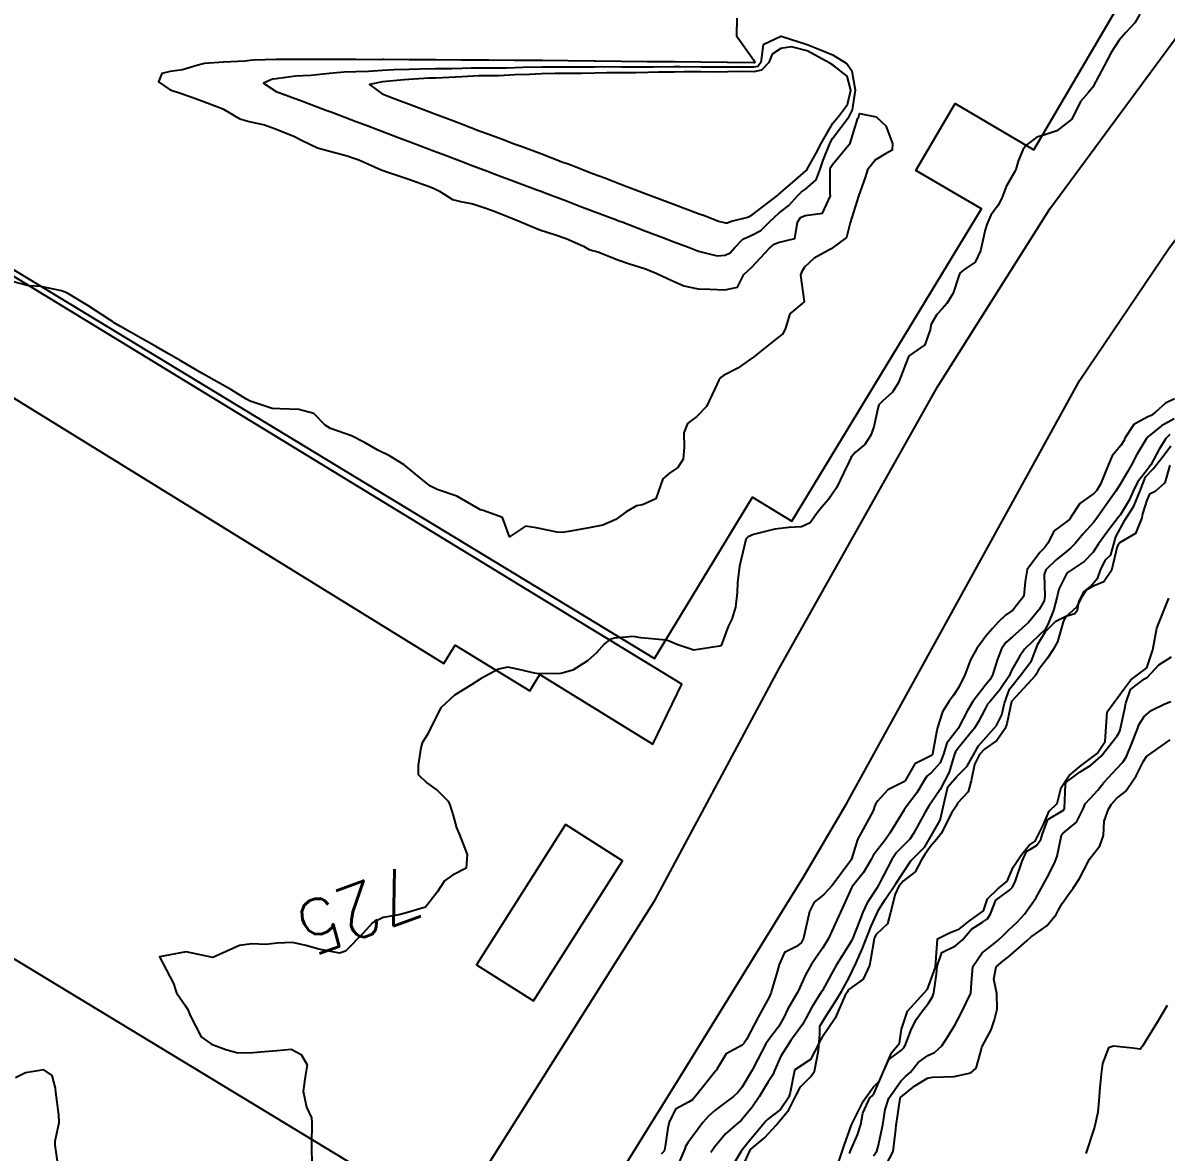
# Model space of a CAD drawing. Header units: metres. Extents: x 307586 to 320046, y 7427249 to 7434250.
# Drawn here: x 313450.7 to 313536.9, y 7432772.2 to 7432857.4 of the extents above; entities that cross this region are included whole.
import ezdxf
from ezdxf.enums import TextEntityAlignment as Align

# ---------------------------------------------------------------- set-up
doc = ezdxf.new("R2010")
doc.units = ezdxf.units.M
doc.header["$MEASUREMENT"] = 0
for name, color, linetype in [('Cotas', 45, 'Continuous'), ('Curvas de Nivel 1m', 11, 'Continuous'), ('Curvas de Nivel 5m', 15, 'Continuous'), ('Edificações', 30, 'Continuous'), ('Hidrografia', 140, 'Continuous'), ('Vias Primárias', 230, 'Continuous')]:
    doc.layers.add(name, color=color, linetype=linetype)
doc.styles.add('Style-STANDARD', font='STANDARD.shx')

msp = doc.modelspace()

# ---------------------------------------------------------------- linework, layer by layer
at = {"layer": 'Curvas de Nivel 1m', "flags": 128}
for points, elevation in [([(313504.521, 7432857.729), (313504.496, 7432856.393), (313505.815, 7432854.543), (313505.87, 7432854.379), (313505.845, 7432854.347), (313505.813, 7432854.34), (313503.841, 7432854.371), (313503.813, 7432854.371), (313503.783, 7432854.371), (313501.813, 7432854.396), (313499.844, 7432854.418), (313499.813, 7432854.418), (313497.852, 7432854.43), (313497.813, 7432854.43), (313497.771, 7432854.429), (313495.812, 7432854.456), (313493.859, 7432854.473), (313493.812, 7432854.475), (313493.763, 7432854.472), (313491.812, 7432854.496), (313489.869, 7432854.513), (313489.812, 7432854.517), (313487.878, 7432854.524), (313487.812, 7432854.525), (313487.742, 7432854.521), (313485.812, 7432854.545), (313483.89, 7432854.561), (313483.812, 7432854.556), (313483.727, 7432854.556), (313481.812, 7432854.575), (313479.914, 7432854.586), (313479.812, 7432854.587), (313477.924, 7432854.596), (313477.812, 7432854.592), (313477.685, 7432854.586), (313475.812, 7432854.6), (313473.961, 7432854.609), (313473.811, 7432854.602), (313473.637, 7432854.588), (313471.811, 7432854.594), (313470.022, 7432854.596), (313469.811, 7432854.593), (313468.078, 7432854.56), (313467.81, 7432854.529), (313467.453, 7432854.479), (313465.808, 7432854.407), (313464.386, 7432854.295), (313463.806, 7432854.156), (313462.731, 7432853.825), (313461.801, 7432853.682), (313461.174, 7432853.541), (313460.919, 7432852.919), (313461.784, 7432852.316), (313462.652, 7432852.025), (313463.774, 7432851.643), (313465.718, 7432850.906), (313465.763, 7432850.887), (313465.822, 7432850.859), (313467.045, 7432850.129), (313467.754, 7432849.932), (313468.909, 7432849.66), (313469.749, 7432849.373), (313471.165, 7432848.796), (313471.74, 7432848.492), (313472.894, 7432847.933), (313473.732, 7432847.714), (313475.132, 7432847.343), (313475.727, 7432847.132), (313476.013, 7432847.023), (313476.703, 7432846.725), (313477.716, 7432846.273), (313478.355, 7432846.062), (313479.707, 7432845.609), (313481.388, 7432844.983), (313481.696, 7432844.865), (313482.097, 7432844.664), (313483.073, 7432844.036), (313483.685, 7432843.877), (313484.613, 7432843.702), (313485.68, 7432843.353), (313486.214, 7432843.148), (313487.673, 7432842.59), (313489.661, 7432841.753), (313490.839, 7432841.374), (313491.651, 7432841.109), (313492.952, 7432840.53), (313493.389, 7432840.272), (313493.64, 7432840.196), (313494.053, 7432840.102), (313495.633, 7432839.466), (313496.344, 7432839.203), (313497.626, 7432838.801), (313498.502, 7432838.461), (313499.618, 7432837.919), (313500.521, 7432837.534), (313501.612, 7432837.297), (313502.48, 7432837.285), (313503.611, 7432837.233), (313504.571, 7432837.433), (313505.055, 7432838.386), (313505.358, 7432838.651), (313505.628, 7432838.897), (313506.974, 7432840.36), (313507.343, 7432840.659), (313507.65, 7432840.802), (313508.895, 7432841.097), (313509.108, 7432842.336), (313509.334, 7432842.675), (313509.678, 7432842.825), (313510.989, 7432843.008), (313511.573, 7432844.311), (313511.571, 7432844.435), (313511.561, 7432846.312), (313511.588, 7432846.448), (313511.727, 7432846.69), (313513.075, 7432848.29), (313513.655, 7432850.175), (313513.721, 7432850.281), (313513.731, 7432850.313), (313513.767, 7432850.521), (313515.028, 7432850.267), (313515.756, 7432849.588), (313516.25, 7432848.255), (313516.226, 7432847.768), (313515.735, 7432847.473), (313514.967, 7432847.032), (313514.377, 7432846.273), (313514.215, 7432845.775), (313513.693, 7432844.28), (313513.061, 7432842.289), (313512.789, 7432841.16), (313511.643, 7432840.31), (313510.344, 7432839.614), (313509.629, 7432838.924), (313509.404, 7432838.553), (313509.326, 7432838.333), (313509.603, 7432836.33), (313508.523, 7432835.406), (313508.198, 7432834.344), (313508, 7432833.915), (313507.565, 7432833.59), (313506.045, 7432832.373), (313505.775, 7432832.151), (313505.547, 7432831.986), (313504.598, 7432831.328), (313503.529, 7432830.774), (313503.313, 7432830.617), (313503.156, 7432830.406), (313502.872, 7432829.765), (313502.224, 7432828.419), (313501.495, 7432827.669), (313500.796, 7432827.131), (313500.524, 7432826.44), (313500.56, 7432825.345), (313500.485, 7432824.44), (313500.076, 7432823.814), (313499.442, 7432823.401), (313498.935, 7432822.958), (313498.77, 7432822.457), (313498.418, 7432821.46), (313497.411, 7432821.018), (313496.954, 7432820.933), (313496.173, 7432820.488), (313495.397, 7432819.901), (313494.425, 7432819.477), (313493.391, 7432819.284), (313491.828, 7432818.984), (313491.387, 7432818.929), (313490.988, 7432818.953), (313489.39, 7432819.269), (313488.576, 7432819.393), (313487.383, 7432818.59), (313486.86, 7432820.061), (313485.402, 7432820.575), (313485.196, 7432820.622), (313483.418, 7432821.665), (313481.931, 7432822.156), (313481.429, 7432822.417), (313481.104, 7432822.673), (313479.446, 7432824.031), (313478.339, 7432824.701), (313477.459, 7432825.137), (313476.501, 7432825.691), (313475.475, 7432826.201), (313473.889, 7432826.756), (313473.486, 7432827.028), (313472.626, 7432827.905), (313471.497, 7432828.202), (313470.06, 7432828.242), (313469.497, 7432828.263), (313467.822, 7432828.827), (313467.505, 7432829.006), (313466.367, 7432829.703), (313465.516, 7432830.191), (313464.32, 7432830.872), (313463.53, 7432831.327), (313462.538, 7432831.895), (313461.546, 7432832.467), (313460.755, 7432832.918), (313459.56, 7432833.599), (313458.047, 7432834.467), (313457.571, 7432834.747), (313457.444, 7432834.824), (313457.243, 7432834.955), (313455.589, 7432836.046), (313454, 7432836.996), (313453.604, 7432837.153), (313452.05, 7432837.466), (313451.608, 7432837.513), (313451.108, 7432837.535), (313449.612, 7432837.937)], 726), ([(313537.518, 7432829), (313536.854, 7432828.665), (313536.124, 7432828.014), (313535.76, 7432827.758), (313535.499, 7432827.641), (313534.446, 7432827.078), (313533.775, 7432826.037), (313533.689, 7432825.829), (313533.474, 7432825.472), (313532.817, 7432824.695), (313532.536, 7432824.054), (313531.953, 7432822.577), (313531.647, 7432822.067), (313531.431, 7432821.857), (313530.387, 7432821.116), (313529.714, 7432820.087), (313529.593, 7432819.905), (313529.408, 7432819.754), (313528.44, 7432819.057), (313527.979, 7432818.104), (313527.729, 7432817.757), (313527.376, 7432817.423), (313526.41, 7432816.124), (313526.258, 7432815.217), (313526.149, 7432814.128), (313525.322, 7432813.052), (313524.779, 7432812.685), (313524.229, 7432812.151), (313523.791, 7432811.672), (313523.302, 7432811.092), (313522.623, 7432810.17), (313522.134, 7432809.323), (313521.709, 7432808.183), (313521.254, 7432807.251), (313520.831, 7432806.611), (313520.529, 7432806.197), (313520.033, 7432805.4), (313519.647, 7432804.206), (313519.565, 7432803.851), (313519.274, 7432802.209), (313519.253, 7432802.149), (313519.192, 7432802.098), (313517.933, 7432801.475), (313517.24, 7432800.229), (313517.216, 7432800.186), (313517.172, 7432800.146), (313515.907, 7432799.503), (313515.149, 7432798.684), (313514.972, 7432798.435), (313514.913, 7432798.262), (313514.805, 7432797.929), (313513.89, 7432796.272), (313513.632, 7432795.758), (313513.175, 7432794.279), (313513.148, 7432794.224), (313513.092, 7432794.149), (313511.707, 7432792.3), (313511.066, 7432791.596), (313510.351, 7432791.026), (313510.007, 7432790.32), (313509.819, 7432789.545), (313509.54, 7432788.325), (313509.375, 7432787.971), (313509.016, 7432787.679), (313508.124, 7432787.227), (313507.702, 7432786.343), (313507.555, 7432785.784), (313507.148, 7432784.348), (313507.107, 7432784.213), (313506.968, 7432783.876), (313506.131, 7432782.362), (313505.242, 7432780.682), (313505.042, 7432780.378), (313504.999, 7432780.312), (313504.931, 7432780.236), (313503.726, 7432779.587), (313502.988, 7432778.399), (313502.953, 7432778.348), (313502.902, 7432778.288), (313501.432, 7432776.422), (313501.173, 7432776.131), (313500.876, 7432775.937), (313499.889, 7432775.418), (313499.408, 7432774.444), (313499.311, 7432773.983), (313499.097, 7432772.447), (313499.035, 7432772.244), (313498.829, 7432772.034)], 724), ([(313537.498, 7432827.505), (313536.534, 7432826.968), (313535.484, 7432826.1), (313535.443, 7432826.06), (313535.409, 7432826.021), (313534.682, 7432824.81), (313534.268, 7432824.032), (313533.977, 7432823.506), (313533.438, 7432822.579), (313533.104, 7432822.045), (313532.37, 7432821.003), (313531.707, 7432820.066), (313531.58, 7432819.897), (313531.407, 7432819.683), (313530.645, 7432818.827), (313530.029, 7432818.084), (313529.714, 7432817.752), (313529.377, 7432817.489), (313528.602, 7432816.866), (313527.825, 7432816.105), (313527.705, 7432815.76), (313527.753, 7432814.106), (313527.683, 7432813.753), (313527.323, 7432813.102), (313526.517, 7432812.122), (313525.302, 7432811.052), (313524.812, 7432810.631), (313524.483, 7432810.148), (313524.147, 7432809.284), (313523.801, 7432808.155), (313523.609, 7432807.807), (313523.255, 7432807.389), (313522.325, 7432806.174), (313521.926, 7432805.487), (313521.245, 7432804.19), (313521.212, 7432804.147), (313520.367, 7432803.033), (313520.095, 7432802.201), (313519.855, 7432801.535), (313519.179, 7432800.787), (313518.858, 7432800.531), (313518.638, 7432800.215), (313518.089, 7432799.291), (313517.288, 7432798.229), (313517.141, 7432798.012), (313516.068, 7432796.246), (313515.674, 7432795.692), (313515.103, 7432794.959), (313514.804, 7432794.556), (313514.651, 7432794.264), (313514.083, 7432793.269), (313513.275, 7432792.278), (313513.194, 7432792.156), (313513.069, 7432791.885), (313512.33, 7432790.291), (313511.93, 7432789.407), (313511.427, 7432788.304), (313511.016, 7432787.595), (313510.48, 7432786.843), (313510.121, 7432786.319), (313509.721, 7432785.594), (313509.141, 7432784.328), (313509.084, 7432784.217), (313508.97, 7432784.03), (313508.354, 7432782.941), (313508.069, 7432782.339), (313507.66, 7432781.628), (313506.936, 7432780.685), (313506.71, 7432780.353), (313506.097, 7432779.181), (313505.669, 7432778.369), (313504.89, 7432777.049), (313504.597, 7432776.672), (313504.278, 7432776.386), (313503.482, 7432775.786), (313502.867, 7432775.33), (313502.374, 7432774.893), (313501.958, 7432774.413), (313500.837, 7432772.888), (313500.663, 7432772.604), (313500.594, 7432772.432), (313500.073, 7432771.185)], 723), ([(313537.179, 7432826.31), (313536.877, 7432826.006), (313536.337, 7432825.144), (313535.726, 7432824.017), (313535.621, 7432823.848), (313535.449, 7432823.652), (313534.74, 7432822.727), (313534.396, 7432822.03), (313534.109, 7432821.35), (313533.415, 7432820.222), (313533.277, 7432820.042), (313532.467, 7432818.984), (313531.803, 7432818.064), (313531.377, 7432817.442), (313530.708, 7432816.739), (313529.736, 7432816.086), (313529.515, 7432815.934), (313529.358, 7432815.747), (313528.802, 7432814.635), (313528.68, 7432814.097), (313528.39, 7432813.032), (313528.031, 7432812.103), (313527.787, 7432811.626), (313527.303, 7432811.156), (313526.216, 7432810.126), (313525.839, 7432809.577), (313525.269, 7432808.564), (313525.131, 7432808.275), (313525.068, 7432808.142), (313524.357, 7432807.044), (313523.592, 7432806.157), (313523.433, 7432805.965), (313523.235, 7432805.628), (313522.734, 7432804.653), (313522.437, 7432804.172), (313521.198, 7432802.65), (313521.007, 7432802.379), (313520.939, 7432802.193), (313520.529, 7432800.847), (313520.213, 7432800.2), (313519.842, 7432799.524), (313519.147, 7432798.49), (313519.028, 7432798.328), (313518.954, 7432798.212), (313518.7, 7432797.775), (313517.854, 7432796.223), (313517.557, 7432795.785), (313517.11, 7432795.346), (313516.563, 7432794.776), (313516.207, 7432794.243), (313515.283, 7432792.465), (313515.177, 7432792.258), (313515.071, 7432792.087), (313514.353, 7432790.974), (313514.028, 7432790.27), (313513.756, 7432789.559), (313513.246, 7432788.278), (313513.177, 7432788.122), (313513.019, 7432787.862), (313512.036, 7432786.295), (313511.658, 7432785.635), (313510.974, 7432784.38), (313510.948, 7432784.336), (313510.935, 7432784.31), (313510.177, 7432783.102), (313509.762, 7432782.322), (313509.473, 7432781.799), (313508.94, 7432781.072), (313508.625, 7432780.644), (313508.412, 7432780.335), (313507.849, 7432779.41), (313507.371, 7432778.345), (313507.228, 7432778.018), (313506.894, 7432777.474), (313506.197, 7432776.36), (313505.669, 7432775.57), (313504.856, 7432774.576), (313504.751, 7432774.484), (313504.614, 7432774.382), (313503.669, 7432773.568), (313502.835, 7432772.559), (313502.728, 7432772.402), (313502.569, 7432772.143)], 722), ([(313537.174, 7432824.003), (313536.785, 7432822.661), (313536.064, 7432822.014), (313535.645, 7432821.804), (313535.426, 7432821.359), (313535.115, 7432820.324), (313535.049, 7432820.024), (313534.576, 7432818.847), (313533.384, 7432818.133), (313533.331, 7432818.093), (313533.296, 7432818.041), (313533.206, 7432817.868), (313532.767, 7432816.049), (313532.201, 7432815.207), (313531.344, 7432814.839), (313530.857, 7432814.558), (313530.527, 7432814.078), (313530.128, 7432813.279), (313529.318, 7432812.566), (313529.149, 7432812.257), (313529.109, 7432812.092), (313528.711, 7432810.683), (313528.384, 7432810.099), (313527.944, 7432809.442), (313527.27, 7432808.565), (313527.113, 7432808.265), (313527.018, 7432808.114), (313525.243, 7432806.162), (313524.878, 7432804.483), (313524.758, 7432804.145), (313524.12, 7432803.235), (313523.197, 7432802.578), (313522.812, 7432802.166), (313522.445, 7432801.43), (313522.191, 7432800.175), (313521.97, 7432799.369), (313521.148, 7432798.504), (313521.047, 7432798.288), (313521, 7432798.191), (313520.741, 7432797.796), (313519.936, 7432796.202), (313519.566, 7432795.756), (313519.108, 7432795.21), (313518.689, 7432794.624), (313518.452, 7432794.216), (313517.977, 7432793.328), (313517.077, 7432792.647), (313516.748, 7432792.235), (313516.458, 7432791.631), (313516.104, 7432790.244), (313515.879, 7432789.408), (313515.028, 7432788.588), (313514.908, 7432788.378), (313514.879, 7432788.261), (313514.612, 7432786.659), (313514.521, 7432786.265), (313514.037, 7432785.219), (313512.975, 7432784.446), (313512.897, 7432784.358), (313512.854, 7432784.282), (313512.7, 7432784.014), (313511.942, 7432782.295), (313510.938, 7432780.793), (313510.758, 7432780.488), (313510.687, 7432780.312), (313510.064, 7432779.17), (313508.904, 7432778.393), (313508.872, 7432778.362), (313508.863, 7432778.33), (313508.544, 7432776.676), (313508.431, 7432776.335), (313507.811, 7432775.398), (313506.858, 7432774.674), (313506.697, 7432774.511), (313506.575, 7432774.354), (313505.354, 7432772.888), (313504.953, 7432772.378), (313504.831, 7432772.198), (313504.14, 7432771.066)], 721), ([(313513.021, 7432772.088), (313513.099, 7432772.277), (313513.626, 7432773.491), (313513.865, 7432774.27), (313514.014, 7432775.12), (313514.551, 7432776.263), (313514.719, 7432776.427), (313514.887, 7432776.639), (313515.583, 7432778.25), (313515.993, 7432779.167), (313516.928, 7432779.88), (313517.111, 7432780.047), (313517.218, 7432780.227), (313517.682, 7432781.487), (313518.072, 7432782.219), (313518.435, 7432782.738), (313518.965, 7432783.424), (313519.273, 7432783.904), (313519.384, 7432784.206), (313519.589, 7432785.609), (313519.631, 7432786.204), (313519.979, 7432787.235), (313521.018, 7432787.748), (313521.544, 7432788.182), (313522.203, 7432789.005), (313523.043, 7432789.516), (313523.418, 7432789.785), (313523.653, 7432790.154), (313524.04, 7432791.174), (313525.071, 7432791.932), (313525.275, 7432792.137), (313525.514, 7432792.57), (313526.035, 7432794.126), (313526.362, 7432794.863), (313527.111, 7432795.318), (313527.452, 7432795.773), (313527.533, 7432796.106), (313527.963, 7432797.273), (313529.142, 7432797.978), (313529.208, 7432798.024), (313529.234, 7432798.089), (313529.311, 7432799.948), (313529.356, 7432800.088), (313530.401, 7432800.858), (313531.186, 7432801.332), (313531.997, 7432802.058), (313533.208, 7432803.578), (313533.374, 7432803.875), (313533.429, 7432804.038), (313533.74, 7432805.53), (313533.843, 7432806.034), (313534.199, 7432807.085), (313535.262, 7432807.883), (313535.473, 7432808.017), (313536.348, 7432808.933), (313537.286, 7432809.529)], 721), ([(313514.829, 7432771.911), (313515.078, 7432772.256), (313515.179, 7432772.598), (313515.523, 7432774.25), (313515.714, 7432775.404), (313515.992, 7432776.243), (313516.896, 7432777.532), (313517.251, 7432777.875), (313517.614, 7432778.223), (313518.195, 7432778.936), (313518.922, 7432779.464), (313519.429, 7432779.701), (313519.982, 7432780.2), (313520.365, 7432780.769), (313520.948, 7432781.748), (313521.191, 7432782.186), (313521.445, 7432782.67), (313522.156, 7432784.172), (313522.212, 7432784.945), (313522.306, 7432786.17), (313523.013, 7432787.213), (313523.547, 7432787.625), (313524.196, 7432788.148), (313524.619, 7432788.554), (313525.035, 7432788.943), (313525.653, 7432789.522), (313526.213, 7432790.123), (313527.065, 7432791.345), (313527.347, 7432791.83), (313527.501, 7432792.106), (313528.049, 7432793.134), (313528.53, 7432794.096), (313528.676, 7432794.517), (313529.013, 7432796.091), (313529.048, 7432796.167), (313529.124, 7432796.23), (313530.144, 7432797.068), (313530.629, 7432798.075), (313530.777, 7432798.446), (313531.155, 7432798.846), (313531.744, 7432799.482), (313532.181, 7432800.055), (313533.184, 7432801.126), (313533.637, 7432801.587), (313533.899, 7432802.033), (313534.289, 7432802.942), (313534.701, 7432804.025), (313534.84, 7432804.402), (313535.228, 7432805.05), (313535.756, 7432805.492), (313536.79, 7432805.997), (313537.245, 7432806.173)], 722), ([(313515.75, 7432771.174), (313516.319, 7432772.238), (313516.509, 7432773.894), (313516.546, 7432774.235), (313516.588, 7432774.503), (313516.825, 7432776.231), (313516.884, 7432776.334), (313517.937, 7432777.175), (313518.898, 7432777.756), (313519.269, 7432777.836), (313520.9, 7432777.874), (313522.157, 7432778.171), (313522.564, 7432778.509), (313522.927, 7432779.776), (313522.999, 7432780.092), (313523.031, 7432780.159), (313523.692, 7432781.406), (313523.962, 7432782.15), (313524.148, 7432782.961), (313524.117, 7432784.149), (313523.906, 7432785.234), (313524.07, 7432786.149), (313524.57, 7432786.581), (313525.011, 7432786.911), (313526.387, 7432788.12), (313526.718, 7432788.425), (313527.031, 7432788.651), (313527.899, 7432789.242), (313528.587, 7432790.095), (313528.752, 7432790.397), (313529.061, 7432790.944), (313529.529, 7432791.625), (313529.869, 7432792.082), (313530.348, 7432792.809), (313531.008, 7432794.071), (313531.033, 7432794.131), (313531.096, 7432794.245), (313531.889, 7432795.281), (313532.168, 7432796.054), (313532.223, 7432797.143), (313532.552, 7432798.049), (313532.777, 7432798.417), (313533.155, 7432798.855), (313533.815, 7432799.382), (313534.289, 7432800.029), (313534.63, 7432800.574), (313535.189, 7432801.671), (313535.399, 7432802.017), (313537.206, 7432803.27)], 723), ([(313536.965, 7432783.231), (313536.243, 7432782.001), (313535.096, 7432780.179), (313534.991, 7432780.019), (313534.969, 7432779.983), (313534.932, 7432779.939), (313534.375, 7432780.026), (313532.934, 7432780.179), (313532.553, 7432780.046), (313532.105, 7432778.863), (313531.995, 7432778.054), (313531.893, 7432777.055), (313531.814, 7432776.056), (313531.731, 7432775.196), (313531.483, 7432774.061), (313530.833, 7432772.07)], 723)]:
    msp.add_lwpolyline(points, dxfattribs=dict(at, elevation=elevation))
at = {"layer": 'Curvas de Nivel 1m', "elevation": 724, "flags": 128}
msp.add_lwpolyline([(313511.811, 7432854.156), (313511.534, 7432854.313), (313509.827, 7432855.25), (313508.633, 7432855.546), (313507.829, 7432855.427), (313507.186, 7432855.003), (313506.94, 7432854.369), (313506.381, 7432853.801), (313505.806, 7432853.681), (313504.517, 7432853.682), (313503.806, 7432853.67), (313503.05, 7432853.656), (313501.805, 7432853.661), (313500.586, 7432853.661), (313499.805, 7432853.653), (313498.626, 7432853.641), (313497.804, 7432853.621), (313496.919, 7432853.599), (313495.804, 7432853.601), (313494.716, 7432853.599), (313493.803, 7432853.571), (313492.808, 7432853.54), (313491.803, 7432853.539), (313490.83, 7432853.532), (313489.802, 7432853.507), (313488.9, 7432853.48), (313487.801, 7432853.433), (313486.57, 7432853.378), (313485.8, 7432853.371), (313485.068, 7432853.36), (313483.799, 7432853.292), (313482.346, 7432853.209), (313481.798, 7432853.198), (313481.287, 7432853.186), (313479.797, 7432853.09), (313479.429, 7432853.061), (313477.795, 7432852.922), (313476.83, 7432852.724), (313477.782, 7432852.008), (313478.887, 7432851.588), (313479.771, 7432851.253), (313481.3, 7432850.675), (313481.761, 7432850.498), (313483.097, 7432849.99), (313483.754, 7432849.739), (313485.169, 7432849.205), (313485.747, 7432848.99), (313486.017, 7432848.887), (313486.782, 7432848.604), (313487.49, 7432848.343), (313487.739, 7432848.248), (313488.271, 7432848.051), (313489.732, 7432847.498), (313491.413, 7432846.866), (313491.725, 7432846.746), (313491.869, 7432846.693), (313492.259, 7432846.542), (313493.715, 7432845.987), (313494.558, 7432845.664), (313495.704, 7432845.231), (313497.693, 7432844.47), (313499.686, 7432843.716), (313500.834, 7432843.286), (313501.678, 7432842.966), (313502.073, 7432842.82), (313503.144, 7432842.408), (313503.671, 7432842.27), (313503.782, 7432842.288), (313504.11, 7432842.396), (313505.351, 7432842.709), (313505.678, 7432842.87), (313507.584, 7432844.352), (313507.646, 7432844.398), (313507.694, 7432844.439), (313508.723, 7432845.325), (313509.721, 7432846.195), (313509.788, 7432846.263), (313509.826, 7432846.329), (313510.516, 7432847.541), (313510.918, 7432848.318), (313511.758, 7432849.805), (313512.187, 7432850.304), (313512.861, 7432851.21), (313513.105, 7432852.29), (313512.84, 7432853.331)], close=True, dxfattribs=at)
at = {"layer": 'Curvas de Nivel 5m', "elevation": 725, "flags": 128}
for points in [[(313534.912, 7432858.03), (313534.529, 7432857.36), (313533.849, 7432856.638), (313533.347, 7432856.047), (313532.757, 7432855.129), (313532.185, 7432854.064), (313531.806, 7432853.359), (313531.364, 7432852.507), (313531.012, 7432852.078), (313530.444, 7432851.426), (313529.773, 7432850.09), (313528.646, 7432849.22), (313527.755, 7432848.916), (313527.138, 7432848.74), (313526.34, 7432848.134), (313526.088, 7432847.788), (313525.731, 7432846.925), (313525.557, 7432846.309), (313525.489, 7432846.142), (313524.841, 7432845.014), (313524.49, 7432844.152), (313524.233, 7432843.609), (313523.68, 7432842.859), (313523.366, 7432842.165), (313523.246, 7432841.744), (313522.901, 7432840.171), (313522.495, 7432839.322), (313521.631, 7432838.735), (313521.336, 7432838.484), (313521.228, 7432838.194), (313520.839, 7432836.969), (313520.354, 7432836.202), (313520.011, 7432835.792), (313519.59, 7432835.37), (313519.166, 7432834.628), (313519.09, 7432834.215), (313518.704, 7432833.077), (313517.553, 7432832.272), (313517.503, 7432832.231), (313517.444, 7432832.123), (313516.708, 7432830.242), (313516.262, 7432829.509), (313515.511, 7432828.831), (313515.232, 7432828.538), (313515.146, 7432828.264), (313514.858, 7432826.898), (313514.613, 7432826.269), (313514.176, 7432825.57), (313513.463, 7432824.975), (313513.144, 7432824.599), (313512.982, 7432824.287), (313512.585, 7432823.434), (313512.046, 7432822.301), (313511.424, 7432821.398), (313510.915, 7432820.818), (313510.525, 7432820.319), (313510.058, 7432819.661), (313509.393, 7432819.354), (313508.433, 7432819.299), (313507.391, 7432819.176), (313505.771, 7432818.758), (313505.385, 7432818.596), (313505.264, 7432818.501), (313505.207, 7432818.382), (313504.837, 7432816.917), (313504.711, 7432816.387), (313504.584, 7432815.148), (313504.546, 7432814.388), (313504.433, 7432813.278), (313504.142, 7432812.392), (313503.872, 7432811.826), (313503.34, 7432810.399), (313503.314, 7432810.368), (313503.282, 7432810.356), (313503.216, 7432810.334), (313501.279, 7432810.043), (313500.066, 7432810.442), (313499.288, 7432810.771), (313498.917, 7432810.826), (313497.29, 7432810.971), (313496.695, 7432811.075), (313495.29, 7432810.941), (313494.953, 7432810.838), (313494.51, 7432810.508), (313493.951, 7432809.838), (313493.27, 7432809.243), (313492.169, 7432808.536), (313491.26, 7432808.296), (313489.568, 7432808.259), (313489.26, 7432808.301), (313488.082, 7432808.582), (313487.265, 7432808.759), (313486.561, 7432808.601), (313485.256, 7432807.915), (313484.476, 7432807.402), (313483.243, 7432806.64), (313482.193, 7432805.691), (313481.678, 7432804.663), (313481.203, 7432803.676), (313480.806, 7432803.065), (313480.708, 7432802.675), (313480.483, 7432801.367), (313480.505, 7432800.677), (313481.156, 7432800.027), (313481.953, 7432799.46), (313482.75, 7432798.646), (313482.885, 7432798.388), (313483.132, 7432797.572), (313483.39, 7432796.637), (313483.574, 7432796.177), (313484.191, 7432794.629), (313484.108, 7432793.604), (313483.077, 7432793.061), (313482.482, 7432792.649), (313481.935, 7432791.782), (313481.043, 7432790.67), (313479.52, 7432790.204), (313479.037, 7432790.077), (313477.864, 7432789.873), (313477.03, 7432789.461), (313476.362, 7432788.72), (313475.009, 7432787.351), (313474.559, 7432787.193), (313473.01, 7432787.498), (313472.013, 7432787.775), (313471.015, 7432788.002), (313469.876, 7432787.94), (313469.013, 7432787.838), (313467.951, 7432787.883), (313467.012, 7432787.76), (313465.003, 7432786.86), (313463.007, 7432787.282), (313461.003, 7432786.91), (313462.058, 7432784.894), (313462.279, 7432784.204), (313462.956, 7432783.222), (313463.165, 7432782.878), (313463.28, 7432782.544), (313464.128, 7432780.868), (313464.918, 7432780.326), (313465.989, 7432779.919), (313466.911, 7432779.665), (313468.034, 7432779.697), (313468.912, 7432779.768), (313469.87, 7432779.844), (313470.914, 7432779.938), (313471.684, 7432779.552), (313472.126, 7432778.772), (313471.985, 7432777.865), (313471.821, 7432776.776), (313472.065, 7432775.571), (313472.444, 7432774.766), (313472.485, 7432774.401), (313472.456, 7432772.766), (313472.481, 7432771.091)], [(313453.382, 7432770.994), (313453.119, 7432772.707), (313453.118, 7432772.997), (313453.424, 7432774.417), (313453.4, 7432774.995), (313453.175, 7432776.7), (313453.141, 7432776.997), (313452.893, 7432777.96), (313452.275, 7432778.388), (313450.894, 7432778.173), (313450.143, 7432777.784)]]:
    msp.add_lwpolyline(points, dxfattribs=at)
msp.add_lwpolyline([(313512.783, 7432854.295), (313511.822, 7432854.894), (313510.834, 7432855.313), (313509.834, 7432855.707), (313507.871, 7432856.331), (313507.843, 7432856.334), (313506.508, 7432855.698), (313506.34, 7432854.375), (313506.113, 7432854.074), (313505.809, 7432854.014), (313504.18, 7432854.026), (313503.809, 7432854.02), (313503.418, 7432854.015), (313501.809, 7432854.03), (313500.217, 7432854.038), (313499.809, 7432854.039), (313498.242, 7432854.032), (313497.808, 7432854.025), (313497.346, 7432854.015), (313495.808, 7432854.03), (313494.289, 7432854.034), (313493.808, 7432854.024), (313493.29, 7432854.01), (313491.808, 7432854.016), (313490.353, 7432854.019), (313489.807, 7432854.013), (313488.392, 7432853.999), (313487.807, 7432853.978), (313487.164, 7432853.957), (313485.806, 7432853.958), (313484.487, 7432853.952), (313483.806, 7432853.924), (313483.045, 7432853.891), (313481.805, 7432853.888), (313480.61, 7432853.877), (313479.805, 7432853.853), (313478.689, 7432853.816), (313477.803, 7432853.758), (313476.762, 7432853.685), (313475.802, 7432853.665), (313474.907, 7432853.644), (313473.801, 7432853.537), (313472.411, 7432853.393), (313471.799, 7432853.366), (313471.254, 7432853.34), (313469.796, 7432853.151), (313469.503, 7432853.106), (313468.842, 7432852.82), (313469.784, 7432852.194), (313470.734, 7432851.845), (313471.773, 7432851.458), (313473.611, 7432850.762), (313473.72, 7432850.718), (313473.762, 7432850.704), (313473.854, 7432850.668), (313475.755, 7432849.949), (313476.638, 7432849.613), (313477.748, 7432849.191), (313479.054, 7432848.697), (313479.74, 7432848.439), (313480.137, 7432848.288), (313481.733, 7432847.683), (313482.471, 7432847.4), (313483.726, 7432846.922), (313484.489, 7432846.632), (313485.716, 7432846.168), (313486.423, 7432845.899), (313487.705, 7432845.416), (313489.524, 7432844.743), (313489.695, 7432844.684), (313489.997, 7432844.567), (313491.687, 7432843.931), (313492.694, 7432843.545), (313493.679, 7432843.171), (313495.449, 7432842.502), (313495.672, 7432842.413), (313495.801, 7432842.368), (313497.661, 7432841.655), (313498.943, 7432841.168), (313499.65, 7432840.902), (313500.877, 7432840.438), (313501.64, 7432840.154), (313503.027, 7432839.799), (313503.637, 7432839.83), (313504.024, 7432840.012), (313504.34, 7432840.393), (313504.982, 7432841.058), (313505.657, 7432841.341), (313506.34, 7432841.692), (313506.973, 7432842.36), (313507.68, 7432843.01), (313508.432, 7432843.596), (313509.128, 7432844.336), (313509.406, 7432844.625), (313509.7, 7432844.831), (313510.503, 7432845.53), (313510.801, 7432846.319), (313511.035, 7432847.012), (313511.567, 7432848.312), (313511.746, 7432848.644), (313512.995, 7432850.292), (313513.251, 7432850.808), (313513.463, 7432852.285), (313513.221, 7432853.703)], close=True, dxfattribs=at)
at = {"layer": 'Edificações'}
for points in [[(313439.051, 7432845.382), (313498.322, 7432809.407), (313505.707, 7432821.575), (313508.664, 7432819.78), (313522.962, 7432843.336), (313518.022, 7432846.23), (313520.975, 7432851.271), (313526.906, 7432847.797), (313534.447, 7432860.671), (313513.907, 7432876.086), (313470.691, 7432907.459), (313460.098, 7432893.524), (313459.45, 7432892.671), (313466.832, 7432887.06), (313439.051, 7432845.382)], [(313434.52, 7432838.603), (313482.434, 7432809.035), (313483.295, 7432810.431), (313488.914, 7432806.964), (313489.678, 7432808.202), (313498.188, 7432802.95), (313500.376, 7432807.487), (313438.619, 7432845.165)], [(313373.633, 7432807.877), (313363.64, 7432784.748), (313454.828, 7432729.441), (313477.893, 7432767.472), (313478.941, 7432769.2), (313394.53, 7432820.396), (313387.475, 7432808.763), (313382.887, 7432803.722), (313374.119, 7432809.003), (313373.633, 7432807.877)], [(313491.596, 7432796.886), (313484.884, 7432786.306), (313489.181, 7432783.581), (313495.89, 7432794.155)]]:
    msp.add_lwpolyline(points, close=True, dxfattribs=at)
at = {"layer": 'Hidrografia'}
for points, elevation in [([(313504.974, 7432771.131), (313505.553, 7432772.386), (313506.615, 7432773.255), (313507.485, 7432774.22), (313508.451, 7432775.378), (313509.03, 7432776.537), (313509.32, 7432777.116), (313510.092, 7432777.888), (313510.382, 7432778.274), (313510.683, 7432779.853), (313510.779, 7432781.108), (313510.779, 7432781.687), (313511.262, 7432782.459), (313511.938, 7432783.521), (313512.421, 7432784.293), (313513, 7432785.355), (313513.483, 7432786.417), (313513.966, 7432787.479), (313514.642, 7432789.216), (313515.222, 7432790.471), (313515.705, 7432791.244), (313516.477, 7432792.402), (313517.636, 7432794.14), (313518.699, 7432795.202), (313519.858, 7432797.229), (313520.437, 7432799.739), (313521.113, 7432800.511), (313521.886, 7432801.283), (313522.755, 7432802.828), (313523.528, 7432803.696), (313524.107, 7432804.372), (313524.507, 7432805.176), (313524.701, 7432806.044), (313525.087, 7432807.106), (313525.859, 7432808.072), (313526.729, 7432809.23), (313527.212, 7432810.485), (313527.791, 7432811.45), (313528.564, 7432812.223), (313529.336, 7432812.609), (313530.012, 7432812.802), (313530.206, 7432813.091), (313530.302, 7432813.671), (313530.689, 7432814.443), (313531.171, 7432814.829), (313531.751, 7432815.505), (313531.944, 7432816.084), (313532.33, 7432816.856), (313532.717, 7432817.242), (313533.103, 7432818.594), (313533.779, 7432819.849), (313534.455, 7432820.911), (313534.938, 7432822.069), (313535.324, 7432823.131), (313535.904, 7432823.71), (313536.676, 7432824.675), (313537.256, 7432825.448)], 691.818), ([(313512.127, 7432771.243), (313512.578, 7432772.595), (313513.18, 7432774.248), (313514.082, 7432776.051), (313514.834, 7432777.103), (313515.285, 7432777.554), (313515.736, 7432778.606), (313516.187, 7432779.658), (313516.788, 7432780.409), (313516.939, 7432781.461), (313517.39, 7432782.814), (313518.893, 7432784.467), (313519.495, 7432786.12), (313519.654, 7432788.269), (313520.556, 7432788.72), (313521.308, 7432789.021), (313522.059, 7432789.622), (313523.112, 7432790.373), (313523.413, 7432791.275), (313524.164, 7432792.026), (313524.916, 7432792.627), (313525.367, 7432793.679), (313525.969, 7432794.581), (313526.57, 7432795.332), (313527.021, 7432795.633), (313527.622, 7432796.835), (313528.073, 7432797.887), (313528.675, 7432798.488), (313528.976, 7432799.69), (313529.577, 7432800.592), (313530.479, 7432801.343), (313531.682, 7432802.245), (313532.283, 7432803.147), (313532.434, 7432805.401), (313533.787, 7432807.204), (313534.238, 7432807.805), (313535.441, 7432808.707), (313535.892, 7432810.06), (313536.192, 7432811.713), (313537.095, 7432813.967)], 128.583)]:
    msp.add_lwpolyline(points, dxfattribs=dict(at, elevation=elevation))
at = {"layer": 'Vias Primárias'}
msp.add_lwpolyline([(313473.53, 7432751.827), (313498.36, 7432791.211), (313507.706, 7432808.671), (313519.641, 7432829.896), (313528.133, 7432843.327), (313540.296, 7432859.854), (313544.903, 7432865.355), (313559.397, 7432879.268), (313568.293, 7432887.764), (313576.794, 7432894.68), (313582.329, 7432898.632), (313588.458, 7432901.991), (313600.319, 7432909.697), (313614.134, 7432919.176, -0.032349), (313638.124, 7432933.447, -0.018322)], format="xyb", dxfattribs=at)
msp.add_lwpolyline([(313473.53, 7432751.827), (313498.36, 7432791.211), (313507.706, 7432808.671), (313519.641, 7432829.896), (313528.133, 7432843.327), (313540.296, 7432859.854), (313544.903, 7432865.355), (313559.397, 7432879.268), (313568.293, 7432887.764), (313576.794, 7432894.68), (313582.329, 7432898.632), (313588.458, 7432901.991), (313600.319, 7432909.697), (313614.134, 7432919.176, -0.032349), (313638.124, 7432933.447, -0.018322)], format="xyb", dxfattribs=at)
msp.add_lwpolyline([(313493.45, 7432766.883), (313497.185, 7432772.928), (313500.065, 7432777.589), (313508.165, 7432790.697), (313509.527, 7432792.901), (313512.827, 7432798.49), (313530.382, 7432830.409), (313537.133, 7432840.411), (313544.903, 7432850.634), (313548.517, 7432855.053), (313557.913, 7432865.451), (313567.812, 7432875.512), (313577.381, 7432884.434), (313587.951, 7432892.316), (313604.897, 7432904.222), (313612.102, 7432909.084), (313615.907, 7432911.736), (313621.4, 7432915.331), (313627.852, 7432919.458), (313634.61, 7432923.468)], dxfattribs=at)
msp.add_lwpolyline([(313493.45, 7432766.883), (313497.185, 7432772.928), (313500.065, 7432777.589), (313508.165, 7432790.697), (313509.527, 7432792.901), (313512.827, 7432798.49), (313530.382, 7432830.409), (313537.133, 7432840.411), (313544.903, 7432850.634), (313548.517, 7432855.053), (313557.913, 7432865.451), (313567.812, 7432875.512), (313577.381, 7432884.434), (313587.951, 7432892.316), (313604.897, 7432904.222), (313612.102, 7432909.084), (313615.907, 7432911.736), (313621.4, 7432915.331), (313627.852, 7432919.458), (313634.61, 7432923.468)], dxfattribs=at)

# ---------------------------------------------------------------- texts
at = {"layer": 'Cotas', "style": 'Style-STANDARD'}
msp.add_text('725', height=4, rotation=200.30711, dxfattribs=at).set_placement((313476.036, 7432790.39, 725), align=Align.MIDDLE_CENTER)

doc.saveas('drawing.dxf')
